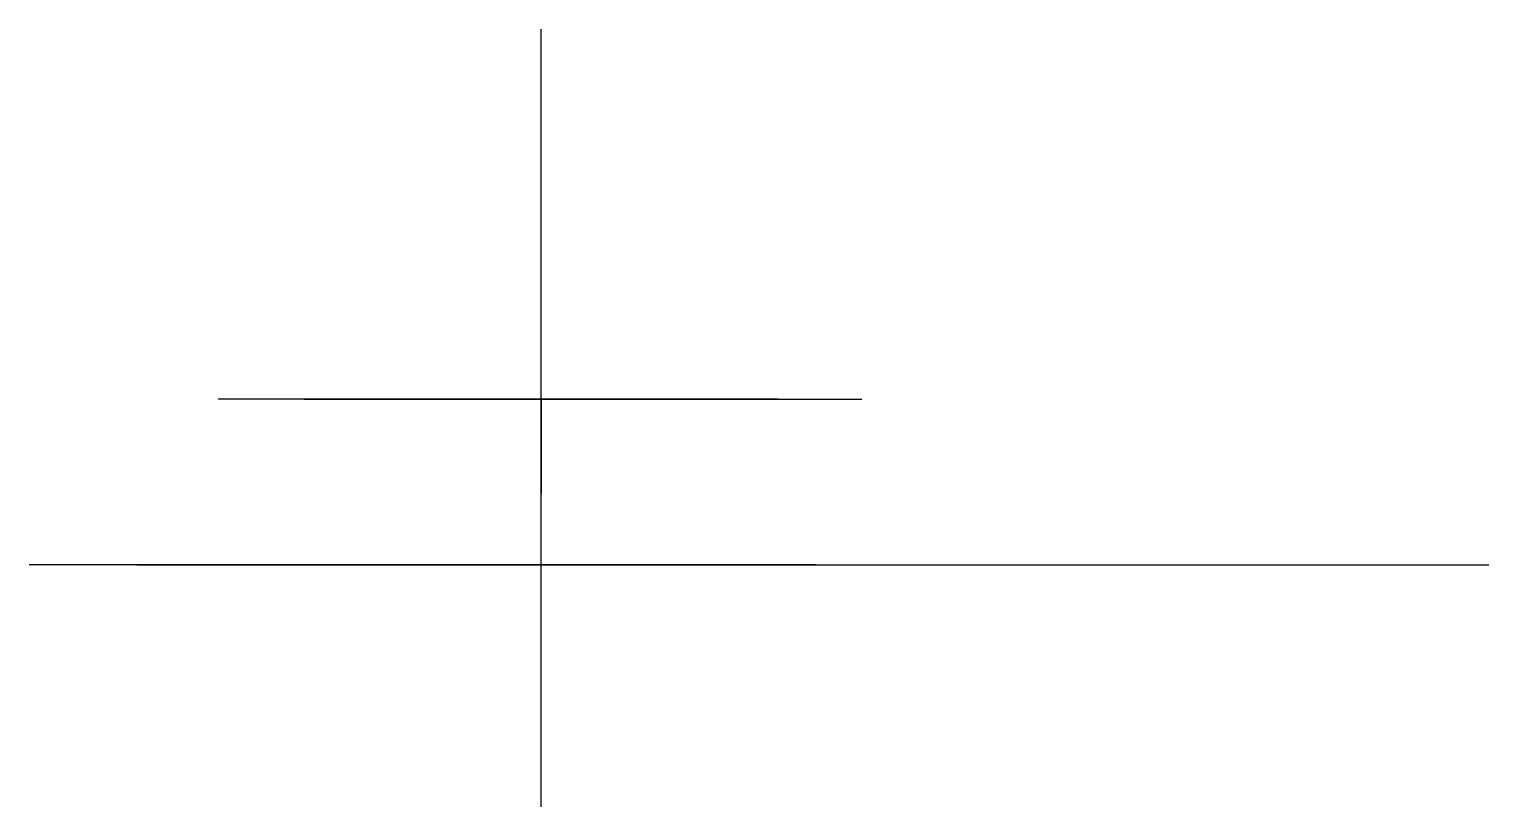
# Model space of a CAD drawing. Header units: centimetres. Extents: x -5.4 to 10, y -4.3 to 3.9.
import ezdxf

# ---------------------------------------------------------------- set-up
doc = ezdxf.new("R2010")
doc.units = ezdxf.units.CM
doc.header["$MEASUREMENT"] = 0
for name, color, linetype in [('AAA-Revolver v7_Sketch1', 7, 'Continuous'), ('AAA-Revolver v7_Sketch2', 7, 'Continuous'), ('AAA-Revolver v7_Sketch4', 7, 'Continuous'), ('AAA-Revolver v7_Sketch5', 7, 'Continuous')]:
    doc.layers.add(name, color=color, linetype=linetype)

msp = doc.modelspace()

# ---------------------------------------------------------------- linework, layer by layer
at = {"layer": 'AAA-Revolver v7_Sketch1', "extrusion": (0, 1, 0)}
for radius in [2.5, 0.225]:
    msp.add_circle((0, 0), radius, dxfattribs=at)
at = {"layer": 'AAA-Revolver v7_Sketch1'}
msp.add_point((0, 0), dxfattribs=at)
at = {"layer": 'AAA-Revolver v7_Sketch2'}
for p, q in [((-1.842, -1.75, -1.203), (-5.401, -1.75, -2.498)), ((0, -1.75), (-4.371, -1.75, -1.591)), ((-4.266, -1.75, -2.085), (-0.67, -1.75, -0.776)), ((-2.349, -1.75, -0.855), (-1.543, -1.75, -0.562)), ((-1.543, -1.75, -0.562), (-0.899, -1.75, -2.333)), ((0, -1.75), (10, -1.75)), ((0, -1.75), (8.516, -1.75, 3.1)), ((1.302, -1.75, 0.474), (0.59, -1.75, 2.429)), ((1.302, -1.75, 0.474), (2.349, -1.75, 0.855)), ((1.72, -1.75, 1.371), (8.284, -1.75, 3.76))]:
    msp.add_line(p, q, dxfattribs=at)
at = {"layer": 'AAA-Revolver v7_Sketch2', "extrusion": (0, -1, 0)}
for centre, radius in [((0, 0, 1.75), 2.9), ((0, 0, 1.75), 2.7), ((0, 0, 1.75), 2.5), ((-1.842, -1.203, 1.75), 0.5), ((-1.842, -1.203, 1.75), 0.1), ((0, 0, 1.75), 0.225), ((1.72, 1.371, 1.75), 0.7), ((1.72, 1.371, 1.75), 0.1)]:
    msp.add_circle(centre, radius, dxfattribs=at)
at = {"layer": 'AAA-Revolver v7_Sketch2'}
msp.add_point((0, -1.75), dxfattribs=at)
at = {"layer": 'AAA-Revolver v7_Sketch4'}
for p, q in [((0, -4.3), (0, 3.9)), ((0, 0), (0, -1)), ((0, 0), (0, 0, 3.2)), ((0, 0), (0, 0, -1.858))]:
    msp.add_line(p, q, dxfattribs=at)
msp.add_point((0, 0), dxfattribs=at)
at = {"layer": 'AAA-Revolver v7_Sketch5'}
for q in [(-3.406, 0, -1.24), (2.28, 0), (3.386, 0, 1.233)]:
    msp.add_line((0, 0), q, dxfattribs=at)
msp.add_point((0, 0), dxfattribs=at)

doc.saveas('drawing.dxf')
